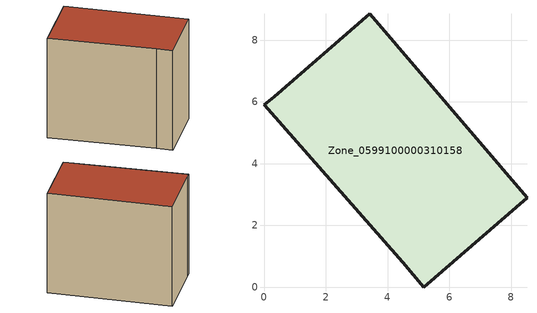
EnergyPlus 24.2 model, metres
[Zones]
Zone_0599100000310158
 floor ground (C_G): 3.43,8.85 8.51,2.9 5.17,0 4.49,0.81 0,5.9 0.33,6.16 z0
 wall outside (C_F): 0.33,6.16 0,5.9 4.49,0.81 5.17,0 8.51,2.9 3.43,8.85 0.33,6.16 z0:6.75
 roof outside (C_R): 8.51,2.9 3.43,8.85 0.33,6.16 0,5.9 4.49,0.81 5.17,0 z6.75
[BUILDING]
Pand.0599100000310158: North Axis=0; Terrain=City; Loads Convergence Tolerance Value=0.04; Temperature Convergence Tolerance Value=0.4; Solar Distribution=FullExterior; Maximum Number of Warmup Days=25; Minimum Number of Warmup Days=1
[Site:Location]
Rotterdam.The.Hague.AP_ZH_NLD Design_Conditions: Latitude=51.96; Longitude=4.45; Time Zone=1; Elevation=-4.5
[SITE:GROUNDTEMPERATURE:BUILDINGSURFACE]
18, 18, 18, 18, 18, 18, 18, 18, 18, 18, 18, 18
[MATERIAL] Thermal Absorptance=0.9; Solar Absorptance=0.7; Visible Absorptance=0.7
Name | Roughness | Thickness | Conductivity | Density | Specific Heat
G.TI.1946 | MediumSmooth | 0.15 | 1 | 540 | 1210
F.TI.1946 | Rough | 0.3 | 0.857143 | 1920 | 840
R.TI.1946 | MediumRough | 0.2 | 0.1 | 1500 | 1000
[CONSTRUCTION]
C_G: G.TI.1946
C_F: F.TI.1946
C_R: R.TI.1946
[ZONE]
Zone_0599100000310158: Type=1; Multiplier=1; Ceiling Height=Autocalculate; Volume=Autocalculate; Floor Area=autocalculate; Part of Total Floor Area=Yes
[ZONEINFILTRATION:DESIGNFLOWRATE]
Infil_Zone_0599100000310158: Zone or ZoneList or Space or SpaceList=Zone_0599100000310158; Schedule=AlwaysOn; Design Flow Rate Calculation Method=Flow/Area; Flow Rate per Floor Area=0.003; Constant Term Coefficient=1; Temperature Term Coefficient=0; Velocity Term Coefficient=0; Velocity Squared Term Coefficient=0
[HVACTEMPLATE:ZONE:IDEALLOADSAIRSYSTEM]
Zone_0599100000310158: Maximum Heating Supply Air Temperature=50; Minimum Cooling Supply Air Temperature=13; Maximum Heating Supply Air Humidity Ratio=0.0156; Minimum Cooling Supply Air Humidity Ratio=0.0077; Heating Limit=NoLimit; Cooling Limit=NoLimit; Dehumidification Control Type=ConstantSensibleHeatRatio; Cooling Sensible Heat Ratio=0.7; Dehumidification Setpoint=60; Humidification Control Type=None; Humidification Setpoint=30; Outdoor Air Method=None; Outdoor Air Flow Rate per Person=0.00944; Outdoor Air Flow Rate per Zone Floor Area=0; Outdoor Air Flow Rate per Zone=0; Demand Controlled Ventilation Type=None; Outdoor Air Economizer Type=NoEconomizer; Heat Recovery Type=None; Sensible Heat Recovery Effectiveness=0.7; Latent Heat Recovery Effectiveness=0.65
[ZONECONTROL:THERMOSTAT]
ThermostatControl_Zone_0599100000310158: Zone or ZoneList=Zone_0599100000310158; Control Type Schedule=DualSetpointControlType; Control 1=Thermostat_Zone_0599100000310158; Temperature Difference Between Cutout And Setpoint=0
[THERMOSTATSETPOINT:DUALSETPOINT]
Thermostat_Zone_0599100000310158: Heating Setpoint Temperature Schedule=HeatingSetpoint_Zone_0599100000310158; Cooling Setpoint Temperature Schedule=CoolingSetpoint_Zone_0599100000310158
[SCHEDULE:COMPACT]
HeatingSetpoint_Zone_0599100000310158: Through: 12/31, For: AllDays, Until: 24:00, 21
CoolingSetpoint_Zone_0599100000310158: Through: 12/31, For: AllDays, Until: 24:00, 24
DualSetpointControlType: Through: 12/31, For: AllDays, Until: 24:00, 4
AlwaysOn: Through: 12/31, For: AllDays, Until: 24:00, 1
